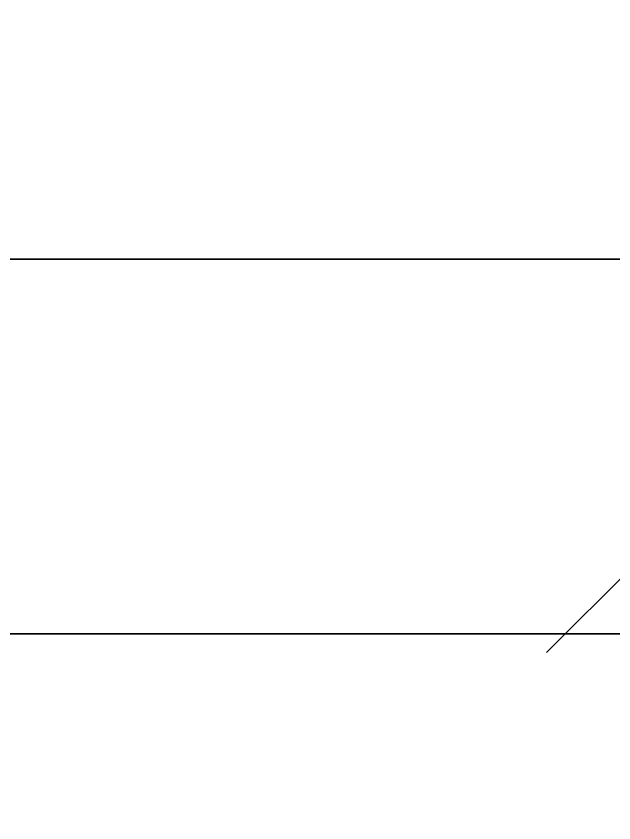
# Model space of a CAD drawing. Header units: millimetres. Extents: x -92759 to 184353, y -15225 to 86714.
# Drawn here: x 61076.7 to 61185.3, y 49397.9 to 49544.4 of the extents above; entities that cross this region are included whole.
import ezdxf

# ---------------------------------------------------------------- set-up
doc = ezdxf.new("R2010")
doc.units = ezdxf.units.MM
doc.layers.add('A-PATT-CONC', color=8, linetype='Continuous')
doc.layers.add('M-ACMV-EAF', color=86, linetype='Continuous')
doc.layers.add('HFI 9MM FPB', color=94, linetype='Continuous', lineweight=5)
doc.layers.add('M-ACMV_FCU-1', color=86, linetype='Continuous', lineweight=9)

# ---------------------------------------------------------------- blocks, each defined once
blk = doc.blocks.new('RCP_B8L2')
at = {"layer": 'HFI 9MM FPB'}
h = blk.add_hatch(dxfattribs=at)
h.set_pattern_fill('ANSI33', color=256, scale=50)
h.set_pattern_definition([(45, (-581589.02, -147239), (-224.5064, 224.5064), []), (45, (-581364.5, -147239), (-224.5064, 224.5064), [158.75, -79.375])])
h.paths.add_polyline_path([(-393468.07, -170927.3), (-390468.07, -170927.3), (-390468.07, -175127.3), (-393468.07, -175127.3)], flags=16)
h.paths.add_polyline_path([(-393818.07, -170530.43), (-390118.07, -170524.18), (-390118.07, -175524.18), (-393818.07, -175530.43)])
blk = doc.blocks.new('A$Cd3efbef9')
at = {"layer": 'M-ACMV-EAF'}
for points in [[(120, 214.029156, -164.500226), (-120, 214.029156, -164.500226), (-120, 272.970843, -130.470227), (120, 272.970843, -130.470227)], [(120, 272.970843, 55.470227), (-120, 272.970843, 55.470227), (-120, 214.029156, 89.500226), (120, 214.029156, 89.500226)], [(120, 214.029998, 89.5), (-120, 214.029998, 89.5), (-120, 145.970001, 89.5), (120, 145.970001, 89.5)], [(120, 145.970001, -164.5), (-120, 145.970001, -164.5), (-120, 214.029998, -164.5), (120, 214.029998, -164.5)], [(120, 214.029998, 89.5), (-120, 214.029998, 89.5), (-120, 145.970001, 89.5), (120, 145.970001, 89.5)], [(120, 145.970843, 89.500226), (-120, 145.970843, 89.500226), (-120, 87.029156, 55.470227), (120, 87.029156, 55.470227)], [(120, 87.029156, -130.470227), (-120, 87.029156, -130.470227), (-120, 145.970843, -164.500226), (120, 145.970843, -164.500226)]]:
    blk.add_3dface(points, dxfattribs=at)
blk = doc.blocks.new('ACMV_B8_L2')
at = {"layer": 'M-ACMV-EAF', "lineweight": 5, "xscale": -1, "rotation": 180}
blk.add_blockref('A$Cd3efbef9', (121787.8, -56069.68, 37.5), dxfattribs=at)

msp = doc.modelspace()

# ---------------------------------------------------------------- block references
at = {"layer": 'A-PATT-CONC'}
msp.add_blockref('RCP_B8L2', (452619.12, 220318.54), dxfattribs=at)
at = {"layer": 'M-ACMV_FCU-1'}
msp.add_blockref('ACMV_B8_L2', (-60663.56, 105715.91), dxfattribs=at)

doc.saveas('drawing.dxf')
